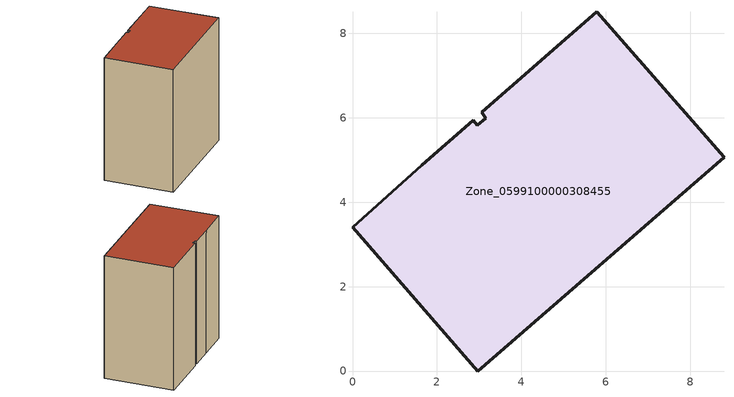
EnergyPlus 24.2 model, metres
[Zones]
Zone_0599100000308455
 floor ground (C_G): 2.97,0 0,3.41 1.64,4.88 2.86,5.94 2.96,5.83 3.16,5.99 3.07,6.13 5.79,8.51 8.8,5.06 z0
 wall outside (C_F): 3.07,6.13 3.16,5.99 2.96,5.83 2.86,5.94 1.64,4.88 0,3.41 2.97,0 8.8,5.06 5.79,8.51 3.07,6.13 z0:8.33
 roof outside (C_R): 2.96,5.83 2.86,5.94 1.64,4.88 0,3.41 2.97,0 8.8,5.06 5.79,8.51 3.07,6.13 3.16,5.99 z8.33
[BUILDING]
Pand.0599100000308455: North Axis=0; Terrain=City; Loads Convergence Tolerance Value=0.04; Temperature Convergence Tolerance Value=0.4; Solar Distribution=FullExterior; Maximum Number of Warmup Days=25; Minimum Number of Warmup Days=1
[Site:Location]
Rotterdam.The.Hague.AP_ZH_NLD Design_Conditions: Latitude=51.96; Longitude=4.45; Time Zone=1; Elevation=-4.5
[SITE:GROUNDTEMPERATURE:BUILDINGSURFACE]
18, 18, 18, 18, 18, 18, 18, 18, 18, 18, 18, 18
[MATERIAL] Thermal Absorptance=0.9; Solar Absorptance=0.7; Visible Absorptance=0.7
Name | Roughness | Thickness | Conductivity | Density | Specific Heat
G.TC.1946 | MediumSmooth | 0.15 | 1 | 540 | 1210
F.TC.1946 | Rough | 0.3 | 0.857143 | 1920 | 840
R.TC.1946 | MediumRough | 0.2 | 0.909091 | 1500 | 1000
[CONSTRUCTION]
C_G: G.TC.1946
C_F: F.TC.1946
C_R: R.TC.1946
[ZONE]
Zone_0599100000308455: Type=1; Multiplier=1; Ceiling Height=Autocalculate; Volume=Autocalculate; Floor Area=autocalculate; Part of Total Floor Area=Yes
[ZONEINFILTRATION:DESIGNFLOWRATE]
Infil_Zone_0599100000308455: Zone or ZoneList or Space or SpaceList=Zone_0599100000308455; Schedule=AlwaysOn; Design Flow Rate Calculation Method=Flow/Area; Flow Rate per Floor Area=0.003; Constant Term Coefficient=1; Temperature Term Coefficient=0; Velocity Term Coefficient=0; Velocity Squared Term Coefficient=0
[HVACTEMPLATE:ZONE:IDEALLOADSAIRSYSTEM]
Zone_0599100000308455: Maximum Heating Supply Air Temperature=50; Minimum Cooling Supply Air Temperature=13; Maximum Heating Supply Air Humidity Ratio=0.0156; Minimum Cooling Supply Air Humidity Ratio=0.0077; Heating Limit=NoLimit; Cooling Limit=NoLimit; Dehumidification Control Type=ConstantSensibleHeatRatio; Cooling Sensible Heat Ratio=0.7; Dehumidification Setpoint=60; Humidification Control Type=None; Humidification Setpoint=30; Outdoor Air Method=None; Outdoor Air Flow Rate per Person=0.00944; Outdoor Air Flow Rate per Zone Floor Area=0; Outdoor Air Flow Rate per Zone=0; Demand Controlled Ventilation Type=None; Outdoor Air Economizer Type=NoEconomizer; Heat Recovery Type=None; Sensible Heat Recovery Effectiveness=0.7; Latent Heat Recovery Effectiveness=0.65
[ZONECONTROL:THERMOSTAT]
ThermostatControl_Zone_0599100000308455: Zone or ZoneList=Zone_0599100000308455; Control Type Schedule=DualSetpointControlType; Control 1=Thermostat_Zone_0599100000308455; Temperature Difference Between Cutout And Setpoint=0
[THERMOSTATSETPOINT:DUALSETPOINT]
Thermostat_Zone_0599100000308455: Heating Setpoint Temperature Schedule=HeatingSetpoint_Zone_0599100000308455; Cooling Setpoint Temperature Schedule=CoolingSetpoint_Zone_0599100000308455
[SCHEDULE:COMPACT]
HeatingSetpoint_Zone_0599100000308455: Through: 12/31, For: AllDays, Until: 24:00, 21
CoolingSetpoint_Zone_0599100000308455: Through: 12/31, For: AllDays, Until: 24:00, 24
DualSetpointControlType: Through: 12/31, For: AllDays, Until: 24:00, 4
AlwaysOn: Through: 12/31, For: AllDays, Until: 24:00, 1
